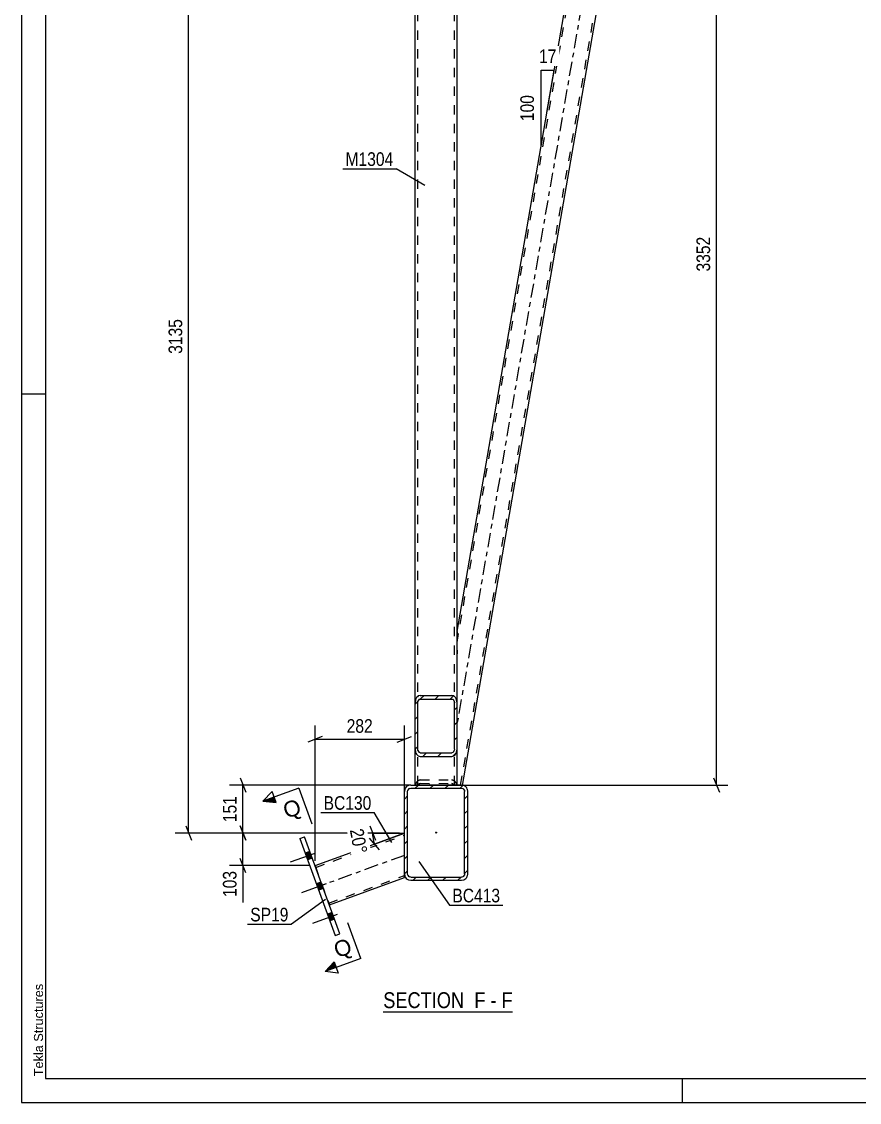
# Model space of a CAD drawing. Header units: millimetres. Extents: x -135 to 1054, y -647 to 194.
# Drawn here: x -134.6 to 41.6, y -647 to -419.6 of the extents above; entities that cross this region are included whole.
import ezdxf

# ---------------------------------------------------------------- set-up
doc = ezdxf.new("R2010")
doc.units = ezdxf.units.MM
doc.linetypes.add('DXK_LINE_DOT2', pattern=[3.9198, 1.9599, -1.9599])
doc.linetypes.add('DXK_LINE_DOT3', pattern=[5.9187, 2.979, -0.9799, 0.9799, -0.9799])
doc.styles.add('Arial', font='ARIAL.TTF', dxfattribs={"height": 0.2})
doc.styles.add('Arial Narrow', font='ARIALN.TTF', dxfattribs={"height": 0.2})

# ---------------------------------------------------------------- blocks, each defined once
blk = doc.blocks.new('Unknown-122571314-1162')
at = {"color": 5, "linetype": 'Continuous'}
for p, q in [((-134.63, 194), (-134.63, -647)), ((-129.63, 189), (-129.63, -642)), ((-129.63, -498), (-134.63, -498)), ((-129.63, -642), (1049.37, -642)), ((4.37, -647), (4.37, -642)), ((-134.63, -647), (1054.37, -647))]:
    blk.add_line(p, q, dxfattribs=at)
at = {"color": 174, "linetype": 'Continuous', "style": 'Arial'}
blk.add_text('Tekla Structures', height=1.9102, rotation=90, dxfattribs=at).set_placement((-130.13, -641.5))
blk = doc.blocks.new('Unknown-122571314-17 - 3606')
at = {"color": 6, "linetype": 'Continuous'}
blk.add_line((-58.57, -627.92), (-31.36, -627.92), dxfattribs=at)
at = {"color": 0, "linetype": 'Continuous'}
blk.add_wipeout([(-40.46, -627.17), (-40.46, -623.67), (-58.57, -623.67), (-58.57, -627.17)], dxfattribs=at)
at = {"color": 7, "linetype": 'Continuous', "style": 'Arial Narrow'}
blk.add_text('SECTION ', height=3.34, dxfattribs=at).set_placement((-58.57, -627.17))
at = {"color": 0, "linetype": 'Continuous'}
blk.add_wipeout([(-37.07, -627.17), (-37.07, -623.67), (-39.41, -623.67), (-39.41, -627.17)], dxfattribs=at)
at = {"color": 7, "linetype": 'Continuous', "style": 'Arial Narrow'}
blk.add_text('F', height=3.34, dxfattribs=at).set_placement((-39.41, -627.17))
at = {"color": 0, "linetype": 'Continuous'}
blk.add_wipeout([(-34.75, -627.17), (-34.75, -623.67), (-36.02, -623.67), (-36.02, -627.17)], dxfattribs=at)
at = {"color": 7, "linetype": 'Continuous', "style": 'Arial Narrow'}
blk.add_text('-', height=3.34, dxfattribs=at).set_placement((-36.02, -627.17))
at = {"color": 0, "linetype": 'Continuous'}
blk.add_wipeout([(-31.36, -627.17), (-31.36, -623.67), (-33.7, -623.67), (-33.7, -627.17)], dxfattribs=at)
at = {"color": 7, "linetype": 'Continuous', "style": 'Arial Narrow'}
blk.add_text('F', height=3.34, dxfattribs=at).set_placement((-33.7, -627.17))
blk = doc.blocks.new('Bolt-122571314-3675 - 3606')
at = {"linetype": 'Continuous'}
for points in [[(-73.49, -595.6), (-73.99, -594.22), (-75, -594.58), (-74.49, -595.96)], [(-73.49, -595.6), (-73.99, -594.22), (-75, -594.58), (-74.49, -595.96)], [(-73.49, -595.6), (-73.99, -594.22), (-75, -594.58), (-74.49, -595.96)], [(-71.15, -602.02), (-71.66, -600.64), (-72.66, -601), (-72.16, -602.38)], [(-71.15, -602.02), (-71.66, -600.64), (-72.66, -601), (-72.16, -602.38)], [(-68.82, -608.44), (-69.32, -607.06), (-70.32, -607.43), (-69.82, -608.8)], [(-68.82, -608.44), (-69.32, -607.06), (-70.32, -607.43), (-69.82, -608.8)], [(-68.82, -608.44), (-69.32, -607.06), (-70.32, -607.43), (-69.82, -608.8)]]:
    blk.add_hatch(color=1, dxfattribs=at).paths.add_polyline_path(points)
at = {"color": 1, "linetype": 'Continuous'}
for p, q in [((-72.93, -594.61), (-78.13, -596.5)), ((-72.93, -594.61), (-78.13, -596.5)), ((-72.93, -594.61), (-78.13, -596.5)), ((-73.99, -594.22), (-75, -594.58)), ((-73.99, -594.22), (-75, -594.58)), ((-73.99, -594.22), (-75, -594.58)), ((-73.49, -595.6), (-74.49, -595.96)), ((-73.49, -595.6), (-74.49, -595.96)), ((-73.49, -595.6), (-74.49, -595.96)), ((-70.59, -601.03), (-75.79, -602.93)), ((-70.59, -601.03), (-75.79, -602.93)), ((-71.66, -600.64), (-72.66, -601)), ((-71.66, -600.64), (-72.66, -601)), ((-71.15, -602.02), (-72.16, -602.38)), ((-71.15, -602.02), (-72.16, -602.38)), ((-69.32, -607.06), (-70.32, -607.43)), ((-69.32, -607.06), (-70.32, -607.43)), ((-69.32, -607.06), (-70.32, -607.43)), ((-68.25, -607.45), (-73.45, -609.35)), ((-68.25, -607.45), (-73.45, -609.35)), ((-68.25, -607.45), (-73.45, -609.35)), ((-68.82, -608.44), (-69.82, -608.8)), ((-68.82, -608.44), (-69.82, -608.8)), ((-68.82, -608.44), (-69.82, -608.8))]:
    blk.add_line(p, q, dxfattribs=at)
blk = doc.blocks.new('Part-122571314-3622 - 3606')
at = {"color": 2, "linetype": 'Continuous'}
for p, q in [((-41.89, -580.31), (-3.19, -356.82)), ((-3.19, -356.82), (-10.41, -359.45)), ((-43.05, -547.92), (-10.41, -359.45)), ((-43.05, -562.93), (-43.05, -552.61))]:
    blk.add_line(p, q, dxfattribs=at)
at = {"color": 7, "linetype": 'DXK_LINE_DOT3'}
blk.add_line((-6.8, -358.13), (-43.05, -567.45), dxfattribs=at)
at = {"color": 7, "linetype": 'DXK_LINE_DOT2'}
for p, q in [((-42.29, -580.26), (-3.62, -356.98)), ((-43.05, -550.26), (-9.97, -359.29)), ((-43.05, -547.92), (-43.05, -552.61)), ((-43.05, -580.26), (-43.05, -562.93)), ((-42.29, -580.26), (-43.05, -580.26)), ((-42.12, -580.26), (-42.39, -580.26)), ((-42.12, -580.26), (-41.95, -580.29)), ((-41.95, -580.29), (-41.89, -580.31)), ((-41.89, -580.31), (-41.95, -580.29))]:
    blk.add_line(p, q, dxfattribs=at)
blk = doc.blocks.new('Part-122571314-3665 - 3606')
at = {"color": 7, "linetype": 'DXK_LINE_DOT2'}
for p, q in [((-51.85, -387.59), (-43.05, -387.59)), ((-51.85, -404.93), (-51.85, -387.59)), ((-51.32, -580.26), (-51.32, -387.59)), ((-43.58, -580.26), (-43.58, -387.59)), ((-43.05, -404.93), (-43.05, -387.59)), ((-51.85, -580.26), (-51.85, -562.93)), ((-43.05, -580.26), (-43.05, -562.93)), ((-51.85, -580.26), (-43.05, -580.26))]:
    blk.add_line(p, q, dxfattribs=at)
at = {"color": 2, "linetype": 'Continuous'}
for p, q in [((-51.85, -562.93), (-51.85, -404.93)), ((-43.05, -562.93), (-43.05, -404.93))]:
    blk.add_line(p, q, dxfattribs=at)
blk = doc.blocks.new('Part-122571314-3804 - 3606')
at = {"linetype": 'Continuous'}
h = blk.add_hatch(dxfattribs=at)
h.set_pattern_fill('', scale=0.7, style=0, pattern_type=0)
h.set_pattern_definition([(45, (-51.8502, -572.6577), (-1.57154, 1.57154), [])])
h.paths.add_polyline_path([(-51.85, -562.93), (-51.85, -572.66), (-51.77, -573.25), (-51.54, -573.76), (-51.19, -574.1), (-50.78, -574.21), (-44.12, -574.21), (-43.71, -574.1), (-43.36, -573.76), (-43.13, -573.25), (-43.05, -572.66), (-43.05, -562.93), (-43.13, -562.33), (-43.36, -561.83), (-43.71, -561.49), (-44.12, -561.37), (-50.78, -561.37), (-51.19, -561.49), (-51.54, -561.83), (-51.77, -562.33)])
h.paths.add_polyline_path([(-51.16, -562.38), (-50.99, -562.21), (-50.78, -562.15), (-44.12, -562.15), (-43.91, -562.21), (-43.74, -562.38), (-43.62, -562.63), (-43.58, -562.93), (-43.58, -572.66), (-43.62, -572.96), (-43.74, -573.21), (-43.91, -573.38), (-44.12, -573.44), (-50.78, -573.44), (-50.99, -573.38), (-51.16, -573.21), (-51.28, -572.96), (-51.32, -572.66), (-51.32, -562.93), (-51.28, -562.63)])
at = {"color": 2, "linetype": 'Continuous'}
for p, q in [((-50.78, -561.37), (-51.19, -561.49)), ((-50.78, -561.37), (-44.12, -561.37)), ((-43.71, -561.49), (-44.12, -561.37)), ((-51.77, -562.33), (-51.85, -562.93)), ((-51.85, -572.66), (-51.85, -562.93)), ((-51.32, -562.93), (-51.28, -562.63)), ((-51.32, -572.66), (-51.32, -562.93)), ((-50.99, -562.21), (-50.78, -562.15)), ((-50.78, -562.15), (-44.12, -562.15)), ((-44.12, -562.15), (-43.91, -562.21)), ((-43.62, -562.63), (-43.58, -562.93)), ((-43.58, -572.66), (-43.58, -562.93)), ((-43.05, -562.93), (-43.13, -562.33)), ((-43.05, -572.66), (-43.05, -562.93)), ((-51.85, -580.26), (-51.85, -572.66)), ((-51.85, -572.66), (-51.77, -573.25)), ((-51.28, -572.96), (-51.32, -572.66)), ((-43.58, -572.66), (-43.62, -572.96)), ((-43.13, -573.25), (-43.05, -572.66)), ((-43.05, -580.26), (-43.05, -572.66)), ((-51.19, -574.1), (-50.78, -574.21)), ((-50.78, -573.44), (-50.99, -573.38)), ((-50.78, -573.44), (-44.12, -573.44)), ((-50.78, -574.21), (-44.12, -574.21)), ((-43.91, -573.38), (-44.12, -573.44)), ((-44.12, -574.21), (-43.71, -574.1))]:
    blk.add_line(p, q, dxfattribs=at)
at = {"color": 7, "linetype": 'DXK_LINE_DOT2'}
for p, q in [((-51.85, -572.66), (-51.85, -562.93)), ((-51.32, -580.26), (-51.32, -562.93)), ((-43.58, -580.26), (-43.58, -562.93)), ((-43.05, -572.66), (-43.05, -562.93)), ((-51.19, -579.28), (-50.78, -579.16)), ((-50.78, -579.16), (-44.12, -579.16)), ((-44.12, -579.16), (-43.71, -579.28)), ((-43.05, -580.26), (-51.85, -580.26)), ((-51.79, -580.26), (-51.77, -580.12)), ((-51.16, -580.17), (-51.2, -580.26)), ((-50.99, -580), (-51.16, -580.17)), ((-50.78, -579.94), (-50.99, -580)), ((-50.78, -579.94), (-44.12, -579.94)), ((-43.91, -580), (-44.12, -579.94)), ((-43.74, -580.17), (-43.91, -580)), ((-43.7, -580.26), (-43.74, -580.17)), ((-43.13, -580.12), (-43.11, -580.26))]:
    blk.add_line(p, q, dxfattribs=at)
at = {"color": 2, "linetype": 'Continuous'}
for centre, radius, start, end in [((-50.39, -562.66), 1.42, 124.4664, 166.7051), ((-44.51, -562.66), 1.42, 13.2949, 55.5336), ((-50.59, -562.79), 0.709, 124.4664, 166.7051), ((-44.31, -562.79), 0.709, 13.2949, 55.5336), ((-50.59, -572.79), 0.709, 193.2949, 235.5336), ((-44.31, -572.79), 0.709, 304.4664, 346.7051), ((-50.39, -572.93), 1.42, 193.2949, 235.5336), ((-44.51, -572.93), 1.42, 304.4664, 346.7051)]:
    blk.add_arc(centre, radius, start, end, dxfattribs=at)
at = {"color": 7, "linetype": 'DXK_LINE_DOT2'}
for centre, start, end in [((-50.39, -580.45), 124.4664, 166.7051), ((-44.51, -580.45), 13.2949, 55.5336)]:
    blk.add_arc(centre, 1.42, start, end, dxfattribs=at)
blk = doc.blocks.new('Part-122571314-3699 - 3606')
at = {"linetype": 'Continuous'}
h = blk.add_hatch(dxfattribs=at)
h.set_pattern_fill('', scale=0.7, style=0, pattern_type=0)
h.set_pattern_definition([(45, (-54.1168, -598.9277), (-1.57154, 1.57154), [])])
h.paths.add_polyline_path([(-54.12, -581.59), (-54.12, -598.93), (-54.02, -599.44), (-53.73, -599.87), (-53.29, -600.16), (-52.78, -600.26), (-42.12, -600.26), (-41.61, -600.16), (-41.17, -599.87), (-40.88, -599.44), (-40.78, -598.93), (-40.78, -581.59), (-40.88, -581.08), (-41.17, -580.65), (-41.61, -580.36), (-42.12, -580.26), (-52.78, -580.26), (-53.29, -580.36), (-53.73, -580.65), (-54.02, -581.08)])
h.paths.add_polyline_path([(-53.25, -581.12), (-53.04, -580.98), (-52.78, -580.93), (-42.12, -580.93), (-41.86, -580.98), (-41.65, -581.12), (-41.5, -581.34), (-41.45, -581.59), (-41.45, -598.93), (-41.5, -599.18), (-41.65, -599.4), (-41.86, -599.54), (-42.12, -599.59), (-52.78, -599.59), (-53.04, -599.54), (-53.25, -599.4), (-53.4, -599.18), (-53.45, -598.93), (-53.45, -581.59), (-53.4, -581.34)])
blk.add_hatch(color=30, dxfattribs=at).paths.add_polyline_path([(-47.45, -590.36, -1), (-47.45, -590.16, -1)])
at = {"color": 2, "linetype": 'Continuous'}
for p, q in [((-54.02, -581.08), (-54.12, -581.59)), ((-54.12, -598.93), (-54.12, -581.59)), ((-53.45, -581.59), (-53.4, -581.34)), ((-53.45, -598.93), (-53.45, -581.59)), ((-52.78, -580.26), (-53.29, -580.36)), ((-53.04, -580.98), (-52.78, -580.93)), ((-52.78, -580.26), (-42.12, -580.26)), ((-52.78, -580.93), (-42.12, -580.93)), ((-41.61, -580.36), (-42.12, -580.26)), ((-42.12, -580.93), (-41.86, -580.98)), ((-41.5, -581.34), (-41.45, -581.59)), ((-41.45, -598.93), (-41.45, -581.59)), ((-40.78, -581.59), (-40.88, -581.08)), ((-40.78, -598.93), (-40.78, -581.59)), ((-54.12, -598.93), (-54.02, -599.44)), ((-53.4, -599.18), (-53.45, -598.93)), ((-53.29, -600.16), (-52.78, -600.26)), ((-52.78, -599.59), (-53.04, -599.54)), ((-52.78, -599.59), (-42.12, -599.59)), ((-41.86, -599.54), (-42.12, -599.59)), ((-42.12, -600.26), (-41.61, -600.16)), ((-41.45, -598.93), (-41.5, -599.18)), ((-40.88, -599.44), (-40.78, -598.93)), ((-52.78, -600.26), (-42.12, -600.26))]:
    blk.add_line(p, q, dxfattribs=at)
at = {"color": 7, "linetype": 'DXK_LINE_DOT3'}
blk.add_line((-47.45, -590.26), (-47.45, -590.26), dxfattribs=at)
at = {"color": 30, "linetype": 'DXK_LINE_DOT3'}
blk.add_line((-47.45, -590.26), (-47.45, -590.26), dxfattribs=at)
at = {"color": 30, "linetype": 'Continuous'}
blk.add_circle((-47.45, -590.26), 0.1, dxfattribs=at)
at = {"color": 2, "linetype": 'Continuous'}
for centre, radius, start, end in [((-52.78, -581.59), 1.33, 112.5, 157.5), ((-52.78, -581.59), 0.667, 112.5, 157.5), ((-42.12, -581.59), 0.667, 22.5, 67.5), ((-42.12, -581.59), 1.33, 22.5, 67.5), ((-52.78, -598.93), 1.33, 202.5, 247.5), ((-52.78, -598.93), 0.667, 202.5, 247.5), ((-42.12, -598.93), 0.667, 292.5, 337.5), ((-42.12, -598.93), 1.33, 292.5, 337.5)]:
    blk.add_arc(centre, radius, start, end, dxfattribs=at)
blk = doc.blocks.new('Part-122571314-3745 - 3606')
at = {"color": 2, "linetype": 'Continuous'}
for p, q in [((-76.11, -591.51), (-75.11, -591.15)), ((-67.7, -611.51), (-75.11, -591.15)), ((-76.11, -591.51), (-68.7, -611.87)), ((-68.7, -611.87), (-67.7, -611.51))]:
    blk.add_line(p, q, dxfattribs=at)
blk = doc.blocks.new('Part-122571314-3755 - 3606')
at = {"color": 2, "linetype": 'Continuous'}
for p, q in [((-72.91, -597.19), (-54.12, -590.35)), ((-69.9, -605.46), (-54.12, -599.72)), ((-54.12, -599.72), (-54.12, -598.93))]:
    blk.add_line(p, q, dxfattribs=at)
at = {"color": 7, "linetype": 'DXK_LINE_DOT2'}
for p, q in [((-72.77, -597.57), (-54.12, -590.78)), ((-54.12, -590.42), (-54.12, -590.35)), ((-54.12, -598.93), (-54.12, -590.35)), ((-72.91, -597.19), (-69.9, -605.46)), ((-70.04, -605.09), (-54.12, -599.29))]:
    blk.add_line(p, q, dxfattribs=at)
at = {"color": 7, "linetype": 'DXK_LINE_DOT3'}
blk.add_line((-54.12, -595.04), (-71.41, -601.33), dxfattribs=at)
blk = doc.blocks.new('Part-122571314-3791 - 3606')
at = {"color": 7, "linetype": 'DXK_LINE_DOT2'}
for p, q in [((-51.85, -580.26), (-51.85, -558.04)), ((-51.32, -580.26), (-51.32, -558.04)), ((-43.58, -580.26), (-43.58, -558.04)), ((-43.05, -580.26), (-43.05, -558.04)), ((-50.99, -579.22), (-51.19, -579.28)), ((-50.78, -579.16), (-50.99, -579.22)), ((-50.78, -579.16), (-44.12, -579.16)), ((-43.71, -579.28), (-44.12, -579.16)), ((-51.85, -580.26), (-43.05, -580.26)), ((-51.77, -580.12), (-51.79, -580.26)), ((-51.2, -580.26), (-51.16, -580.17)), ((-51.16, -580.17), (-50.99, -580)), ((-50.99, -580), (-50.78, -579.94)), ((-50.78, -579.94), (-44.12, -579.94)), ((-44.12, -579.94), (-43.91, -580)), ((-43.91, -580), (-43.74, -580.17)), ((-43.74, -580.17), (-43.7, -580.26)), ((-43.11, -580.26), (-43.13, -580.12))]:
    blk.add_line(p, q, dxfattribs=at)
for centre, start, end in [((-50.39, -580.45), 124.4664, 166.7051), ((-44.51, -580.45), 13.2949, 55.5336)]:
    blk.add_arc(centre, 1.42, start, end, dxfattribs=at)
blk = doc.blocks.new('StraightDimension-122571314-34254 - 3606')
at = {"color": 7, "linetype": 'Continuous'}
for p, q in [((-88.68, -578.76), (-87.48, -581.76)), ((-52.85, -580.26), (-90.93, -580.26)), ((-88.08, -590.35), (-88.08, -580.26)), ((-87.48, -591.85), (-88.68, -588.85)), ((-55.12, -590.35), (-90.93, -590.35))]:
    blk.add_line(p, q, dxfattribs=at)
at = {"color": 0}
blk.add_wipeout([(-88.83, -581.97), (-93.03, -581.97), (-93.03, -588.65), (-88.83, -588.65)], dxfattribs=at)
at = {"color": 3, "style": 'Arial Narrow'}
blk.add_text('151', height=2.863, rotation=90.0002, dxfattribs=at).set_placement((-89.43, -588.05))
blk = doc.blocks.new('AngleDimension-122571314-34754 - 3606')
at = {"color": 7, "linetype": 'Continuous'}
for p, q in [((-25.37, -429.85), (-22.6, -429.85)), ((-25.37, -445.81), (-22.6, -429.85)), ((-25.37, -445.81), (-25.37, -429.85)), ((-24.14, -438.72), (-22.6, -429.85))]:
    blk.add_line(p, q, dxfattribs=at)
at = {"color": 0}
for points in [[(-21.55, -428.95), (-21.55, -424.75), (-26.41, -424.75), (-26.41, -428.95)], [(-26.27, -434.49), (-30.47, -434.49), (-30.47, -441.17), (-26.27, -441.17)]]:
    blk.add_wipeout(points, dxfattribs=at)
at = {"color": 3, "style": 'Arial Narrow'}
blk.add_text('17', height=2.863, dxfattribs=at).set_placement((-25.81, -428.35))
blk.add_text('100', height=2.863, rotation=90.0002, dxfattribs=at).set_placement((-26.87, -440.57))
blk = doc.blocks.new('StraightDimension-122571314-34265 - 3606')
at = {"color": 7, "linetype": 'Continuous'}
for p, q in [((-71.63, -381.37), (-102.36, -381.37)), ((-98.91, -382.87), (-100.11, -379.87)), ((-99.51, -590.35), (-99.51, -381.37)), ((-100.11, -588.85), (-98.91, -591.85)), ((-55.12, -590.35), (-102.36, -590.35))]:
    blk.add_line(p, q, dxfattribs=at)
at = {"color": 0}
blk.add_wipeout([(-100.26, -481.6), (-104.46, -481.6), (-104.46, -490.12), (-100.26, -490.12)], dxfattribs=at)
at = {"color": 3, "style": 'Arial Narrow'}
blk.add_text('3135', height=2.863, rotation=90.0002, dxfattribs=at).set_placement((-100.86, -489.52))
blk = doc.blocks.new('StraightDimension-122571314-34845 - 3606')
at = {"color": 7, "linetype": 'Continuous'}
for p, q in [((-72.91, -596.19), (-72.91, -567.75)), ((-54.12, -589.35), (-54.12, -567.75)), ((-71.41, -570), (-74.41, -571.2)), ((-72.91, -570.6), (-54.12, -570.6)), ((-55.62, -571.2), (-52.62, -570))]:
    blk.add_line(p, q, dxfattribs=at)
at = {"color": 0}
blk.add_wipeout([(-60.17, -569.85), (-60.17, -565.65), (-66.86, -565.65), (-66.86, -569.85)], dxfattribs=at)
at = {"color": 3, "style": 'Arial Narrow'}
blk.add_text('282', height=2.863, dxfattribs=at).set_placement((-66.26, -569.25))
blk = doc.blocks.new('StraightDimension-122571314-34255 - 3606')
at = {"color": 7, "linetype": 'Continuous'}
for p, q in [((-88.68, -588.85), (-87.48, -591.85)), ((-55.12, -590.35), (-90.93, -590.35)), ((-88.08, -597.19), (-88.08, -590.35)), ((-87.48, -598.69), (-88.68, -595.69)), ((-73.91, -597.19), (-90.93, -597.19))]:
    blk.add_line(p, q, dxfattribs=at)
at = {"color": 0}
blk.add_wipeout([(-88.83, -597.72), (-93.03, -597.72), (-93.03, -604.4), (-88.83, -604.4)], dxfattribs=at)
at = {"color": 7, "linetype": 'Continuous'}
blk.add_line((-88.08, -597.19), (-88.08, -604.93), dxfattribs=at)
blk.add_line((-88.08, -597.19), (-88.08, -604.93), dxfattribs=at)
at = {"color": 3, "style": 'Arial Narrow'}
blk.add_text('103', height=2.863, rotation=90.0002, dxfattribs=at).set_placement((-89.43, -603.8))
blk = doc.blocks.new('StraightDimension-122571314-34122 - 3606')
at = {"color": 7, "linetype": 'Continuous'}
for p, q in [((-2.19, -356.82), (13.93, -356.82)), ((12.13, -358.32), (10.93, -355.32)), ((11.53, -580.26), (11.53, -356.82)), ((10.93, -578.76), (12.13, -581.76)), ((-46.81, -580.26), (13.93, -580.26))]:
    blk.add_line(p, q, dxfattribs=at)
at = {"color": 0}
blk.add_wipeout([(10.78, -464.28), (6.58, -464.28), (6.58, -472.8), (10.78, -472.8)], dxfattribs=at)
at = {"color": 3, "style": 'Arial Narrow'}
blk.add_text('3352', height=2.863, rotation=90.0002, dxfattribs=at).set_placement((10.18, -472.2))
blk = doc.blocks.new('AngleDimension-122571314-34874 - 3606')
at = {"color": 7, "linetype": 'Continuous'}
for p, q in [((-61.42, -588.85), (-60.22, -591.85)), ((-60.82, -590.35), (-54.12, -590.35)), ((-60.41, -592.65), (-54.12, -590.35)), ((-55.06, -590.7), (-60.41, -592.65)), ((-59.34, -593.85), (-61.49, -591.44))]:
    blk.add_line(p, q, dxfattribs=at)
blk.add_arc((-54.12, -590.35), 6.7, 180, 200, dxfattribs=at)
at = {"color": 0}
blk.add_wipeout([(-65.18, -595.58), (-61.04, -594.85), (-62.16, -588.49), (-66.3, -589.22)], dxfattribs=at)
at = {"color": 3, "style": 'Arial Narrow'}
blk.add_text('20°', height=2.863, rotation=-80.0021, dxfattribs=at).set_placement((-65.6, -589.71))
blk = doc.blocks.new('Mark-122571314-3661 - 3606')
at = {"color": 0}
blk.add_wipeout([(-56.45, -449.99), (-56.45, -446.99), (-66.5, -446.99), (-66.5, -449.99)], dxfattribs=at)
blk.add_wipeout([(-56.45, -449.99), (-56.45, -446.99), (-66.5, -446.99), (-66.5, -449.99)], dxfattribs=at)
at = {"color": 30, "linetype": 'Continuous'}
for p in [(-67.1, -450.59), (-49.79, -454.09)]:
    blk.add_line(p, (-55.85, -450.59), dxfattribs=at)
at = {"color": 3, "style": 'Arial Narrow'}
blk.add_text('M1304', height=2.863, dxfattribs=at).set_placement((-66.5, -449.99))
blk = doc.blocks.new('Mark-122571314-3695 - 3606')
at = {"color": 0}
blk.add_wipeout([(-33.98, -604.92), (-33.98, -601.92), (-44.03, -601.92), (-44.03, -604.92)], dxfattribs=at)
blk.add_wipeout([(-33.98, -604.92), (-33.98, -601.92), (-44.03, -601.92), (-44.03, -604.92)], dxfattribs=at)
at = {"color": 30, "linetype": 'Continuous'}
for p, q in [((-51.06, -596.35), (-44.63, -605.52)), ((-44.63, -605.52), (-33.38, -605.52))]:
    blk.add_line(p, q, dxfattribs=at)
at = {"color": 3, "style": 'Arial Narrow'}
blk.add_text('BC413', height=2.863, dxfattribs=at).set_placement((-44.03, -604.92))
blk = doc.blocks.new('Mark-122571314-3741 - 3606')
at = {"color": 0}
blk.add_wipeout([(-78.5, -608.93), (-78.5, -605.93), (-86.54, -605.93), (-86.54, -608.93)], dxfattribs=at)
blk.add_wipeout([(-78.5, -608.93), (-78.5, -605.93), (-86.54, -605.93), (-86.54, -608.93)], dxfattribs=at)
at = {"color": 30, "linetype": 'Continuous'}
for p in [(-70.74, -604.35), (-87.14, -609.53)]:
    blk.add_line(p, (-77.9, -609.53), dxfattribs=at)
at = {"color": 3, "style": 'Arial Narrow'}
blk.add_text('SP19', height=2.863, dxfattribs=at).set_placement((-86.54, -608.93))
blk = doc.blocks.new('Mark-122571314-3751 - 3606')
at = {"color": 0}
blk.add_wipeout([(-61.06, -585.44), (-61.06, -582.44), (-71.11, -582.44), (-71.11, -585.44)], dxfattribs=at)
blk.add_wipeout([(-61.06, -585.44), (-61.06, -582.44), (-71.11, -582.44), (-71.11, -585.44)], dxfattribs=at)
at = {"color": 30, "linetype": 'Continuous'}
for p in [(-71.71, -586.04), (-56.79, -592.36)]:
    blk.add_line(p, (-60.46, -586.04), dxfattribs=at)
at = {"color": 3, "style": 'Arial Narrow'}
blk.add_text('BC130', height=2.863, dxfattribs=at).set_placement((-71.11, -585.44))
blk = doc.blocks.new('SectionMark-122571314-38202 - 3606')
at = {"color": 6, "linetype": 'Continuous'}
for p, q in [((-83.87, -583.6), (-81.95, -581.57)), ((-68.02, -619.82), (-70.8, -619.5))]:
    blk.add_line(p, q, dxfattribs=at)
at = {"color": 0, "linetype": 'Continuous'}
for points in [[(-75.49, -586.14), (-76.69, -582.85), (-80.1, -584.09), (-78.9, -587.38)], [(-64.82, -615.46), (-66.02, -612.17), (-69.43, -613.41), (-68.23, -616.7)]]:
    blk.add_wipeout(points, dxfattribs=at)
at = {"linetype": 'Continuous'}
for points in [[(-81.52, -582.75), (-81.09, -583.92), (-83.87, -583.6)], [(-68.88, -617.47), (-68.45, -618.64), (-70.8, -619.5)]]:
    blk.add_hatch(color=6, dxfattribs=at).paths.add_polyline_path(points)
at = {"color": 6, "linetype": 'Continuous'}
for p, q in [((-76.35, -580.87), (-83.87, -583.6)), ((-81.09, -583.92), (-81.95, -581.57)), ((-76.35, -580.87), (-73.61, -588.38)), ((-83.87, -583.6), (-81.09, -583.92)), ((-63.28, -616.76), (-66.02, -609.25)), ((-63.28, -616.76), (-70.8, -619.5)), ((-70.8, -619.5), (-68.88, -617.47)), ((-68.88, -617.47), (-68.02, -619.82))]:
    blk.add_line(p, q, dxfattribs=at)
at = {"color": 3, "linetype": 'Continuous', "style": 'Arial'}
for p in [(-78.9, -587.38), (-68.23, -616.7)]:
    blk.add_text('Q', height=3.34, rotation=20.002, dxfattribs=at).set_placement(p)

msp = doc.modelspace()

# ---------------------------------------------------------------- block references
for name in ['Unknown-122571314-1162', 'Part-122571314-3622 - 3606', 'Part-122571314-3665 - 3606', 'Part-122571314-3791 - 3606', 'Part-122571314-3804 - 3606', 'Part-122571314-3699 - 3606', 'Part-122571314-3745 - 3606', 'Part-122571314-3755 - 3606', 'Bolt-122571314-3675 - 3606']:
    msp.add_blockref(name, (0, 0))

# ---------------------------------------------------------------- next in the draw order: block references
for name in ['AngleDimension-122571314-34754 - 3606', 'StraightDimension-122571314-34254 - 3606', 'Mark-122571314-3695 - 3606', 'Unknown-122571314-17 - 3606']:
    msp.add_blockref(name, (0, 0))

# ---------------------------------------------------------------- next in the draw order: block references
for name in ['StraightDimension-122571314-34122 - 3606', 'StraightDimension-122571314-34265 - 3606']:
    msp.add_blockref(name, (0, 0))

# ---------------------------------------------------------------- next in the draw order: block references
for name in ['Mark-122571314-3661 - 3606', 'StraightDimension-122571314-34845 - 3606']:
    msp.add_blockref(name, (0, 0))

# ---------------------------------------------------------------- next in the draw order: block references
msp.add_blockref('StraightDimension-122571314-34255 - 3606', (0, 0))

# ---------------------------------------------------------------- next in the draw order: block references
for name in ['AngleDimension-122571314-34874 - 3606', 'Mark-122571314-3741 - 3606']:
    msp.add_blockref(name, (0, 0))

# ---------------------------------------------------------------- next in the draw order: block references
msp.add_blockref('Mark-122571314-3751 - 3606', (0, 0))

# ---------------------------------------------------------------- next in the draw order: block references
msp.add_blockref('SectionMark-122571314-38202 - 3606', (0, 0))

doc.saveas('drawing.dxf')
